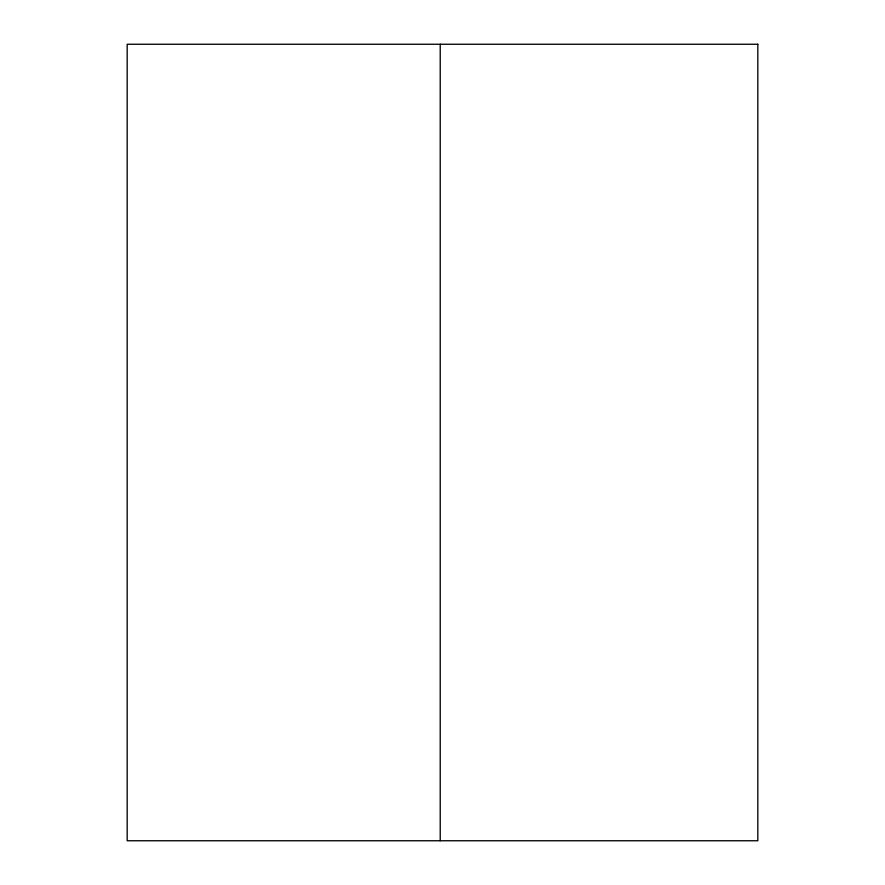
<?xml version="1.0" encoding="UTF-8"?>
<svg xmlns="http://www.w3.org/2000/svg" width="885" height="885" viewBox="0 0 885 885"><rect width="100%" height="100%" fill="white"/><g stroke="black" fill="none" stroke-linecap="round" stroke-linejoin="round"><path stroke-width="1.33" d="M440.221 44.25L440.221 840.75M757.825 44.25L127.174 44.25L127.174 840.75L757.825 840.75L757.825 44.25"/></g></svg>
